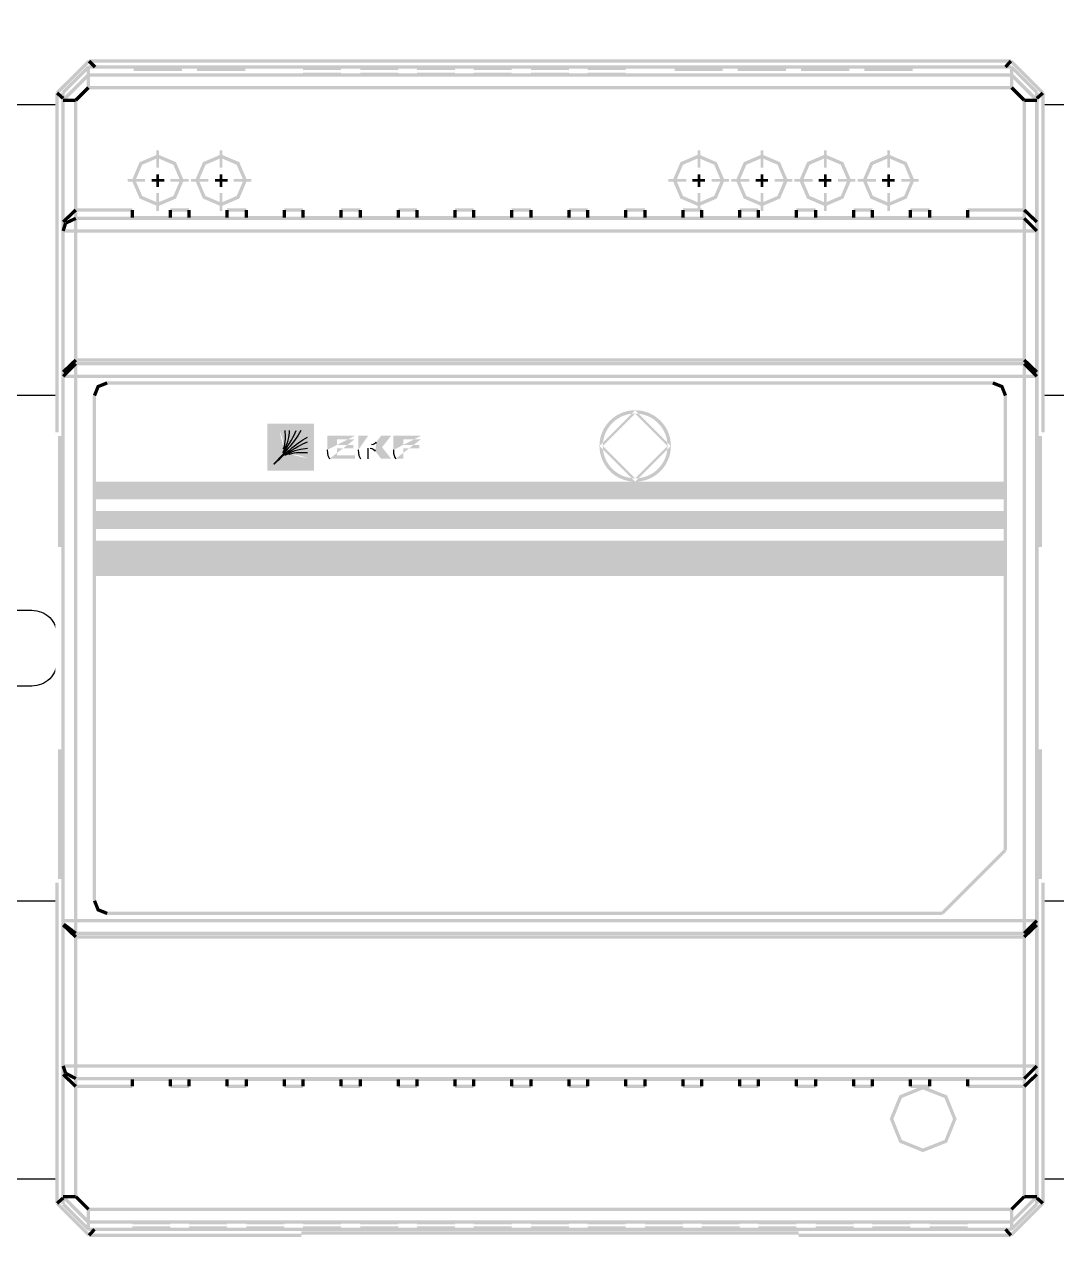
# Model space of a CAD drawing. Header units: millimetres. Extents: x -174 to 283928, y 1291 to 21053.
# Drawn here: x 9452.5 to 9534.2, y 20493 to 20590.5 of the extents above; entities that cross this region are included whole.
import ezdxf

# ---------------------------------------------------------------- set-up
doc = ezdxf.new("R2010")
doc.units = ezdxf.units.MM

# ---------------------------------------------------------------- blocks, each defined once
blk = doc.blocks.new('*U215')
at = {"ltscale": 2}
blk.add_lwpolyline([(0, 20), (0, -20), (840, -20), (840, 20), (0, 20)], dxfattribs=at)
for points in [[(115.234, 3), (131.234, 3, -0.414214), (133.234, 1), (133.234, -1, -0.414214), (131.234, -3), (115.234, -3, -0.414214), (113.234, -1), (113.234, 1, -0.414214)], [(140.234, 3), (156.234, 3, -0.414214), (158.234, 1), (158.234, -1, -0.414214), (156.234, -3), (140.234, -3, -0.414214), (138.234, -1), (138.234, 1, -0.414214)], [(165.234, 3), (181.234, 3, -0.414214), (183.234, 1), (183.234, -1, -0.414214), (181.234, -3), (165.234, -3, -0.414214), (163.234, -1), (163.234, 1, -0.414214)], [(190.234, 3), (206.234, 3, -0.414214), (208.234, 1), (208.234, -1, -0.414214), (206.234, -3), (190.234, -3, -0.414214), (188.234, -1), (188.234, 1, -0.414214)]]:
    blk.add_lwpolyline(points, format="xyb", close=True, dxfattribs=at)
blk = doc.blocks.new('EKF')
blk.add_wipeout([(-0.132, 43.938), (-0.093, 44.032), (2.436, 46.558), (2.53, 46.596), (75.472, 46.596), (75.565, 46.558), (78.093, 44.032), (78.133, 43.938), (78.133, -43.938), (78.094, -44.03), (75.567, -46.558), (75.472, -46.598), (2.53, -46.598), (2.436, -46.558), (-0.093, -44.03), (-0.132, -43.938)])
at = {"transparency": 33554559}
h = blk.add_hatch(color=256, dxfattribs=at)
h.paths.add_polyline_path([(9.203, 38.255), (7.968, 38.784), (6.733, 38.254), (6.203, 37.02), (6.733, 35.786), (7.968, 35.256), (9.203, 35.785), (9.732, 37.02)], flags=0)
h.paths.add_polyline_path([(7.968, 39.071), (9.404, 38.456), (9.426, 38.407), (10.021, 37.02), (9.404, 35.583), (9.356, 35.562), (7.968, 34.968), (6.531, 35.582), (5.916, 37.02), (6.531, 38.457)], flags=0)
h = blk.add_hatch(color=256, dxfattribs=at)
h.paths.add_polyline_path([(14.212, 38.254), (12.977, 38.784), (11.744, 38.255), (11.214, 37.02), (11.744, 35.785), (12.977, 35.256), (14.212, 35.786), (14.742, 37.02)], flags=0)
h.paths.add_polyline_path([(12.977, 39.072), (14.414, 38.457), (15.03, 37.02), (14.414, 35.582), (12.977, 34.968), (11.54, 35.583), (10.925, 37.02), (11.54, 38.456)], flags=0)
h = blk.add_hatch(color=256, dxfattribs=at)
h.paths.add_polyline_path([(51.996, 38.254), (50.76, 38.784), (49.526, 38.255), (48.996, 37.02), (49.526, 35.785), (50.76, 35.256), (51.996, 35.786), (52.525, 37.02)], flags=0)
h.paths.add_polyline_path([(50.76, 39.072), (52.197, 38.457), (52.812, 37.02), (52.197, 35.582), (50.76, 34.968), (49.323, 35.583), (48.709, 37.02), (49.323, 38.456)], flags=0)
h = blk.add_hatch(color=256, dxfattribs=at)
h.paths.add_polyline_path([(57.005, 38.254), (55.769, 38.784), (54.534, 38.255), (54.005, 37.02), (54.534, 35.785), (55.769, 35.256), (57.005, 35.786), (57.534, 37.02)], flags=0)
h.paths.add_polyline_path([(55.769, 39.072), (57.207, 38.457), (57.822, 37.02), (57.207, 35.582), (55.769, 34.968), (54.333, 35.583), (54.311, 35.632), (53.718, 37.02), (54.333, 38.456), (54.382, 38.478)], flags=0)
h = blk.add_hatch(color=256, dxfattribs=at)
h.paths.add_polyline_path([(62.014, 38.255), (60.779, 38.784), (59.544, 38.254), (59.014, 37.02), (59.544, 35.786), (60.779, 35.256), (62.014, 35.785), (62.542, 37.02)], flags=0)
h.paths.add_polyline_path([(60.779, 39.071), (62.215, 38.456), (62.237, 38.407), (62.831, 37.02), (62.215, 35.583), (62.167, 35.562), (60.779, 34.968), (59.342, 35.582), (58.725, 37.02), (59.342, 38.457)], flags=0)
h = blk.add_hatch(color=256, dxfattribs=at)
h.paths.add_polyline_path([(67.023, 38.255), (65.788, 38.784), (64.553, 38.255), (64.024, 37.02), (64.553, 35.785), (65.788, 35.256), (67.023, 35.785), (67.551, 37.02)], flags=0)
h.paths.add_polyline_path([(65.788, 39.071), (67.223, 38.456), (67.246, 38.407), (67.839, 37.02), (67.223, 35.583), (67.175, 35.562), (65.788, 34.968), (64.352, 35.583), (64.331, 35.632), (63.735, 37.02), (64.352, 38.456), (64.401, 38.478)], flags=0)
for points in [[(3.911, 21.113), (4.011, 20.867), (3.349, 20.602), (3.083, 19.939), (2.836, 20.037), (3.144, 20.805)], [(74.09, 21.113), (74.859, 20.805), (75.165, 20.037), (74.918, 19.939), (74.654, 20.602), (73.991, 20.867)], [(3.083, -19.939), (3.348, -20.602), (4.01, -20.868), (3.911, -21.114), (3.143, -20.806), (2.837, -20.038)]]:
    blk.add_hatch(color=256, dxfattribs=at).paths.add_polyline_path(points)
h = blk.add_hatch(color=256, dxfattribs=at)
h.paths.add_polyline_path([(45.741, 13.44, 0.413595), (48.303, 16.002)], flags=0)
h.paths.add_polyline_path([(48.303, 16.002, 0.413665), (45.741, 18.565)], flags=0)
h.paths.add_polyline_path([(45.741, 18.565, 0.413595), (43.179, 16.002)], flags=0)
h.paths.add_polyline_path([(43.179, 16.002, 0.413525), (45.741, 13.44)], flags=0)
h.paths.add_polyline_path([(48.569, 16.002, 0.413555), (45.741, 18.83)], flags=0)
h.paths.add_polyline_path([(45.741, 13.175, 0.413633), (48.569, 16.002)], flags=0)
h.paths.add_polyline_path([(42.914, 16.002, 0.41357), (45.741, 13.175)], flags=0)
h.paths.add_polyline_path([(45.741, 18.83, 0.413492), (42.914, 16.002)], flags=0)
h = blk.add_hatch(color=256, dxfattribs=at)
h.paths.add_polyline_path([(16.63, 14.045), (20.341, 14.045), (20.341, 17.756), (16.63, 17.756)], flags=0)
h.paths.add_polyline_path([(18.049, 17.226), (17.576, 17.226)], flags=0)
h.paths.add_polyline_path([(17.6, 17.178, 0.013044), (17.576, 17.226)], flags=0)
h.paths.add_polyline_path([(17.894, 15.966, 0.120196), (17.6, 17.178)], flags=0)
h.paths.add_polyline_path([(17.888, 15.8, 0.019387), (17.894, 15.966)], flags=0)
h.paths.add_polyline_path([(17.925, 15.792), (17.928, 15.798)], flags=0)
h.paths.add_polyline_path([(19.81, 15.474), (19.81, 15.001)], flags=0)
h.paths.add_polyline_path([(19.81, 15.001, 0.013382), (19.762, 15.027)], flags=0)
h.paths.add_polyline_path([(19.762, 15.027, 0.118724), (18.549, 15.318)], flags=0)
h.paths.add_polyline_path([(18.549, 15.318, 0.014661), (18.383, 15.314)], flags=0)
h.paths.add_polyline_path([(18.374, 15.351), (18.38, 15.353)], flags=0)
h.paths.add_polyline_path([(19.81, 16.328), (19.81, 15.79)], flags=0)
h.paths.add_polyline_path([(19.81, 17.22), (19.287, 17.22)], flags=0)
h.paths.add_polyline_path([(17.165, 14.583), (17.165, 14.582), (17.166, 14.582)], flags=0)
h.paths.add_polyline_path([(17.167, 14.58), (17.167, 14.581)], flags=0)
h.paths.add_polyline_path([(18.912, 17.226), (18.371, 17.226)], flags=0)
h = blk.add_hatch(color=256, dxfattribs=at)
h.paths.add_polyline_path([(23.56, 16.805), (21.375, 16.805), (21.375, 15.686)], flags=0)
h.paths.add_polyline_path([(21.564, 14.996), (23.56, 14.996), (23.56, 15.262), (22.16, 15.262), (22.16, 15.818), (23.429, 15.818), (23.429, 16.085), (22.16, 16.085), (22.16, 16.537), (23.56, 16.537)], flags=0)
h.paths.add_polyline_path([(28.797, 16.805), (26.613, 16.805), (26.613, 15.686)], flags=0)
h.paths.add_polyline_path([(26.803, 14.996), (27.397, 14.996), (27.397, 15.818), (28.666, 15.818), (28.666, 16.085), (27.397, 16.085), (27.396, 16.537), (28.797, 16.537)], flags=0)
h.paths.add_polyline_path([(24.891, 16.085), (24.613, 16.085)], flags=0)
h.paths.add_polyline_path([(24.612, 16.805, 0.000002), (24.613, 16.085)], flags=0)
h.paths.add_polyline_path([(24.612, 16.805), (23.829, 16.805), (23.829, 15.686)], flags=0)
h.paths.add_polyline_path([(24.019, 14.996), (24.613, 14.996)], flags=0)
h.paths.add_polyline_path([(24.613, 15.817), (24.77, 15.817)], flags=0)
h.paths.add_polyline_path([(25.177, 15.585), (25.638, 14.996), (26.422, 14.996), (25.718, 15.9), (26.422, 16.805), (25.638, 16.805), (25.257, 16.314)], flags=0)
h = blk.add_hatch(color=256, dxfattribs=at)
h.paths.add_polyline_path([(70.217, -35.595), (68.509, -34.919), (66.843, -35.594), (66.17, -37.257), (66.843, -38.921), (68.509, -39.595), (70.217, -38.921), (70.891, -37.257)], flags=0)
h.paths.add_polyline_path([(68.506, -34.634), (70.421, -35.39), (71.177, -37.257), (70.421, -39.126), (68.506, -39.881), (66.64, -39.125), (66.619, -39.072), (65.883, -37.257), (66.64, -35.392)], flags=0)
for points in [[(19.287, 17.22), (18.807, 16.286), (17.81, 15.295), (17.174, 14.62)], [(17.204, 14.59), (17.881, 15.224), (18.874, 16.218), (19.81, 16.698)], [(18.371, 17.226), (18.332, 16.781), (18.274, 16.203), (17.855, 15.504)], [(17.888, 15.484), (18.483, 16.246), (18.708, 16.742), (18.912, 17.226)], [(17.928, 15.798), (18.096, 16.312), (18.078, 16.8), (18.049, 17.226)], [(17.888, 15.8), (17.889, 15.797), (17.89, 15.793), (17.892, 15.79)], [(17.892, 15.79), (17.899, 15.781), (17.911, 15.779), (17.92, 15.784)], [(17.92, 15.784), (17.923, 15.786), (17.925, 15.79), (17.925, 15.792)], [(18.066, 15.306), (18.83, 15.901), (19.327, 16.125), (19.81, 16.328)], [(19.81, 15.79), (19.365, 15.751), (18.786, 15.691), (18.086, 15.274)], [(21.375, 15.686), (21.375, 15.296), (21.463, 15.111), (21.564, 14.996)], [(23.829, 15.686), (23.829, 15.296), (23.917, 15.111), (24.019, 14.996)], [(24.613, 14.996), (24.613, 15.27), (24.613, 15.544), (24.613, 15.817)], [(24.77, 15.817), (24.996, 15.803), (25.077, 15.714), (25.177, 15.585)], [(25.257, 16.314), (25.164, 16.193), (25.085, 16.108), (24.891, 16.085)], [(26.613, 15.686), (26.613, 15.296), (26.702, 15.111), (26.803, 14.996)], [(17.855, 15.504), (17.854, 15.501), (17.853, 15.502), (17.854, 15.495)], [(17.854, 15.495), (17.855, 15.488), (17.868, 15.476), (17.876, 15.478)], [(17.876, 15.478), (17.883, 15.479), (17.884, 15.481), (17.888, 15.484)], [(18.075, 15.273), (18.068, 15.274), (18.058, 15.288), (18.059, 15.295)], [(18.059, 15.295), (18.061, 15.302), (18.062, 15.304), (18.066, 15.306)], [(18.086, 15.274), (18.082, 15.273), (18.083, 15.272), (18.075, 15.273)], [(18.371, 15.317), (18.363, 15.324), (18.36, 15.335), (18.367, 15.345)], [(18.367, 15.345), (18.368, 15.347), (18.371, 15.349), (18.374, 15.351)], [(18.383, 15.314), (18.379, 15.314), (18.376, 15.314), (18.371, 15.317)], [(18.38, 15.353), (18.896, 15.521), (19.384, 15.502), (19.81, 15.474)], [(17.174, 14.62), (17.172, 14.615), (17.161, 14.606), (17.161, 14.6)], [(17.161, 14.6), (17.161, 14.593), (17.162, 14.587), (17.165, 14.583)], [(17.166, 14.582), (17.167, 14.581), (17.167, 14.581), (17.167, 14.58)], [(17.167, 14.581), (17.172, 14.577), (17.178, 14.576), (17.185, 14.576)], [(17.185, 14.576), (17.191, 14.576), (17.2, 14.587), (17.204, 14.59)]]:
    blk.add_open_spline(points, degree=3)
for points in [[(2.436, 46.558), (2.623, 46.369), (-0.093, 44.032), (0.094, 43.843)], [(2.389, 46.082), (2.575, 45.893), (0.385, 44.079), (0.572, 43.89)], [(2.35, 44.365), (2.615, 44.365), (2.35, 45.987), (2.615, 45.987)], [(2.435, 46.37), (2.912, 45.893), (2.623, 46.558), (3.1, 46.081)], [(2.482, 45.854), (75.52, 45.854), (2.482, 46.12), (75.52, 46.12)], [(2.53, 46.332), (75.472, 46.332), (2.53, 46.596), (75.472, 46.596)], [(3.006, 45.854), (75.041, 45.854), (3.006, 46.12), (75.041, 46.12)], [(6.059, 45.808), (9.877, 45.808), (6.059, 46.072), (9.877, 46.072)], [(6.059, 45.664), (9.877, 45.664), (6.059, 45.93), (9.877, 45.93)], [(11.07, 45.808), (14.887, 45.808), (11.07, 46.072), (14.887, 46.072)], [(11.07, 45.664), (14.887, 45.664), (11.07, 45.93), (14.887, 45.93)], [(19.466, 45.76), (22.47, 45.76), (19.466, 46.024), (22.47, 46.024)], [(23.996, 45.76), (27.002, 45.76), (23.996, 46.024), (27.002, 46.024)], [(28.481, 45.76), (31.488, 45.76), (28.481, 46.024), (31.488, 46.024)], [(32.965, 45.76), (35.971, 45.76), (32.965, 46.024), (35.971, 46.024)], [(37.5, 45.76), (40.504, 45.76), (37.5, 46.024), (40.504, 46.024)], [(41.983, 45.76), (44.987, 45.76), (41.983, 46.024), (44.987, 46.024)], [(48.853, 45.808), (52.668, 45.808), (48.853, 46.072), (52.668, 46.072)], [(48.853, 45.664), (52.668, 45.664), (48.853, 45.93), (52.668, 45.93)], [(53.86, 45.808), (57.677, 45.808), (53.86, 46.072), (57.677, 46.072)], [(53.86, 45.664), (57.677, 45.664), (53.86, 45.93), (57.677, 45.93)], [(58.87, 45.808), (62.686, 45.808), (58.87, 46.072), (62.686, 46.072)], [(58.87, 45.664), (62.686, 45.664), (58.87, 45.93), (62.686, 45.93)], [(63.879, 45.808), (67.695, 45.808), (63.879, 46.072), (67.695, 46.072)], [(63.879, 45.664), (67.695, 45.664), (63.879, 45.93), (67.695, 45.93)], [(74.944, 46.077), (75.139, 45.898), (75.374, 46.553), (75.569, 46.375)], [(75.565, 46.558), (78.093, 44.032), (75.379, 46.369), (77.908, 43.843)], [(75.387, 44.365), (75.653, 44.365), (75.387, 45.987), (75.653, 45.987)], [(75.612, 46.082), (77.616, 44.079), (75.426, 45.893), (77.429, 43.89)], [(2.389, 45.462), (2.575, 45.273), (0.385, 43.459), (0.572, 43.27)], [(2.482, 45.236), (75.52, 45.236), (2.482, 45.5), (75.52, 45.5)], [(19.466, 45.282), (22.47, 45.282), (19.466, 45.548), (22.47, 45.548)], [(23.996, 45.282), (27.002, 45.282), (23.996, 45.548), (27.002, 45.548)], [(28.481, 45.282), (31.488, 45.282), (28.481, 45.548), (31.488, 45.548)], [(32.965, 45.282), (35.971, 45.282), (32.965, 45.548), (35.971, 45.548)], [(37.5, 45.282), (40.504, 45.282), (37.5, 45.548), (40.504, 45.548)], [(41.983, 45.282), (44.987, 45.282), (41.983, 45.548), (44.987, 45.548)], [(75.612, 45.462), (77.616, 43.459), (75.426, 45.273), (77.429, 43.27)], [(-0.132, 17.079), (0.134, 17.079), (-0.132, 43.938), (0.134, 43.938)], [(-0.088, 43.839), (0.39, 43.41), (0.089, 44.035), (0.568, 43.607)], [(0.346, -43.985), (0.611, -43.985), (0.346, 43.984), (0.611, 43.984)], [(2.389, 44.46), (2.575, 44.271), (1.387, 43.46), (1.574, 43.271)], [(2.482, 44.233), (75.52, 44.233), (2.482, 44.498), (75.52, 44.498)], [(75.612, 44.46), (76.615, 43.46), (75.426, 44.271), (76.428, 43.271)], [(77.39, -43.985), (77.655, -43.985), (77.39, 43.984), (77.655, 43.984)], [(77.433, 43.607), (77.611, 43.411), (77.91, 44.036), (78.089, 43.839)], [(77.867, 17.079), (78.133, 17.079), (77.867, 43.938), (78.133, 43.938)], [(0.479, 43.232), (1.48, 43.232), (0.479, 43.497), (1.48, 43.497)], [(1.348, -43.414), (1.613, -43.414), (1.348, 43.365), (1.613, 43.365)], [(76.389, -43.414), (76.654, -43.414), (76.389, 43.365), (76.654, 43.365)], [(76.522, 43.232), (77.523, 43.232), (76.522, 43.497), (77.523, 43.497)], [(7.861, 39.404), (8.075, 39.404), (7.861, 38.021), (8.075, 38.021)], [(12.87, 39.404), (13.084, 39.404), (12.87, 38.021), (13.084, 38.021)], [(50.684, 39.404), (50.897, 39.404), (50.684, 38.021), (50.897, 38.021)], [(55.679, 39.404), (55.892, 39.404), (55.679, 38.021), (55.892, 38.021)], [(60.672, 39.404), (60.886, 39.404), (60.672, 38.021), (60.886, 38.021)], [(65.681, 39.404), (65.894, 39.404), (65.681, 38.021), (65.894, 38.021)], [(5.583, 37.127), (6.968, 37.127), (5.583, 36.914), (6.968, 36.914)], [(7.491, 37.127), (8.493, 37.127), (7.491, 36.914), (8.493, 36.914)], [(7.861, 37.496), (8.075, 37.496), (7.861, 36.495), (8.075, 36.495)], [(8.97, 37.127), (10.403, 37.127), (8.97, 36.914), (10.403, 36.914)], [(10.592, 37.127), (11.975, 37.127), (10.592, 36.914), (11.975, 36.914)], [(12.5, 37.127), (13.501, 37.127), (12.5, 36.914), (13.501, 36.914)], [(12.87, 37.496), (13.084, 37.496), (12.87, 36.495), (13.084, 36.495)], [(13.979, 37.127), (15.363, 37.127), (13.979, 36.914), (15.363, 36.914)], [(48.36, 37.127), (49.791, 37.127), (48.36, 36.914), (49.791, 36.914)], [(50.268, 37.127), (51.269, 37.127), (50.268, 36.914), (51.269, 36.914)], [(50.684, 37.496), (50.897, 37.496), (50.684, 36.495), (50.897, 36.495)], [(51.795, 37.127), (53.178, 37.127), (51.795, 36.914), (53.178, 36.914)], [(53.353, 37.127), (54.784, 37.127), (53.353, 36.914), (54.784, 36.914)], [(55.262, 37.127), (56.263, 37.127), (55.262, 36.914), (56.263, 36.914)], [(55.679, 37.496), (55.892, 37.496), (55.679, 36.495), (55.892, 36.495)], [(56.788, 37.127), (58.171, 37.127), (56.788, 36.914), (58.171, 36.914)], [(58.346, 37.127), (59.778, 37.127), (58.346, 36.914), (59.778, 36.914)], [(60.255, 37.127), (61.257, 37.127), (60.255, 36.914), (61.257, 36.914)], [(60.672, 37.496), (60.886, 37.496), (60.672, 36.495), (60.886, 36.495)], [(61.781, 37.127), (63.163, 37.127), (61.781, 36.914), (63.163, 36.914)], [(63.356, 37.127), (64.785, 37.127), (63.356, 36.914), (64.785, 36.914)], [(65.264, 37.127), (66.265, 37.127), (65.264, 36.914), (66.265, 36.914)], [(65.681, 37.496), (65.894, 37.496), (65.681, 36.495), (65.894, 36.495)], [(66.79, 37.127), (68.173, 37.127), (66.79, 36.914), (68.173, 36.914)], [(7.861, 36.018), (8.075, 36.018), (7.861, 34.585), (8.075, 34.585)], [(12.87, 36.018), (13.084, 36.018), (12.87, 34.585), (13.084, 34.585)], [(50.684, 36.018), (50.897, 36.018), (50.684, 34.585), (50.897, 34.585)], [(55.679, 36.018), (55.892, 36.018), (55.679, 34.585), (55.892, 34.585)], [(60.672, 36.018), (60.886, 36.018), (60.672, 34.585), (60.886, 34.585)], [(65.681, 36.018), (65.894, 36.018), (65.681, 34.585), (65.894, 34.585)], [(1.389, 34.777), (1.571, 34.584), (0.388, 33.825), (0.57, 33.632)], [(1.48, 34.548), (5.965, 34.548), (1.48, 34.814), (5.965, 34.814)], [(1.48, 33.881), (76.522, 33.881), (1.48, 34.145), (76.522, 34.145)], [(5.832, 34.061), (6.097, 34.061), (5.832, 34.681), (6.097, 34.681)], [(5.965, 33.929), (8.97, 33.929), (5.965, 34.194), (8.97, 34.194)], [(8.839, 34.061), (9.104, 34.061), (8.839, 34.681), (9.104, 34.681)], [(8.971, 34.548), (10.449, 34.548), (8.971, 34.814), (10.449, 34.814)], [(10.316, 34.061), (10.58, 34.061), (10.316, 34.681), (10.58, 34.681)], [(10.449, 33.929), (13.455, 33.929), (10.449, 34.194), (13.455, 34.194)], [(13.322, 34.061), (13.588, 34.061), (13.322, 34.681), (13.588, 34.681)], [(13.455, 34.548), (14.981, 34.548), (13.455, 34.814), (14.981, 34.814)], [(14.848, 34.061), (15.114, 34.061), (14.848, 34.681), (15.114, 34.681)], [(14.981, 33.929), (17.986, 33.929), (14.981, 34.194), (17.986, 34.194)], [(17.854, 34.061), (18.119, 34.061), (17.854, 34.681), (18.119, 34.681)], [(17.987, 34.548), (19.466, 34.548), (17.987, 34.814), (19.466, 34.814)], [(19.333, 34.061), (19.598, 34.061), (19.333, 34.681), (19.598, 34.681)], [(19.466, 33.929), (22.47, 33.929), (19.466, 34.194), (22.47, 34.194)], [(22.338, 34.061), (22.602, 34.061), (22.338, 34.681), (22.602, 34.681)], [(22.47, 34.548), (23.996, 34.548), (22.47, 34.814), (23.996, 34.814)], [(23.863, 34.061), (24.128, 34.061), (23.863, 34.681), (24.128, 34.681)], [(23.996, 33.929), (27.002, 33.929), (23.996, 34.194), (27.002, 34.194)], [(26.87, 34.061), (27.135, 34.061), (26.87, 34.681), (27.135, 34.681)], [(27.003, 34.548), (28.481, 34.548), (27.003, 34.814), (28.481, 34.814)], [(28.349, 34.061), (28.614, 34.061), (28.349, 34.681), (28.614, 34.681)], [(28.481, 33.929), (31.488, 33.929), (28.481, 34.194), (31.488, 34.194)], [(31.355, 34.061), (31.62, 34.061), (31.355, 34.681), (31.62, 34.681)], [(31.488, 34.548), (32.965, 34.548), (31.488, 34.814), (32.965, 34.814)], [(32.832, 34.061), (33.098, 34.061), (32.832, 34.681), (33.098, 34.681)], [(32.965, 33.929), (35.971, 33.929), (32.965, 34.194), (35.971, 34.194)], [(35.839, 34.061), (36.104, 34.061), (35.839, 34.681), (36.104, 34.681)], [(35.971, 34.548), (37.498, 34.548), (35.971, 34.814), (37.498, 34.814)], [(37.366, 34.061), (37.63, 34.061), (37.366, 34.681), (37.63, 34.681)], [(37.5, 33.929), (40.504, 33.929), (37.5, 34.194), (40.504, 34.194)], [(40.37, 34.061), (40.635, 34.061), (40.37, 34.681), (40.635, 34.681)], [(40.503, 34.548), (41.983, 34.548), (40.503, 34.814), (41.983, 34.814)], [(41.85, 34.061), (42.116, 34.061), (41.85, 34.681), (42.116, 34.681)], [(41.983, 33.929), (44.987, 33.929), (41.983, 34.194), (44.987, 34.194)], [(44.856, 34.061), (45.12, 34.061), (44.856, 34.681), (45.12, 34.681)], [(44.987, 34.548), (46.514, 34.548), (44.987, 34.814), (46.514, 34.814)], [(46.382, 34.061), (46.647, 34.061), (46.382, 34.681), (46.647, 34.681)], [(46.515, 33.929), (49.52, 33.929), (46.515, 34.194), (49.52, 34.194)], [(49.388, 34.061), (49.652, 34.061), (49.388, 34.681), (49.652, 34.681)], [(49.52, 34.548), (50.999, 34.548), (49.52, 34.814), (50.999, 34.814)], [(50.866, 34.061), (51.132, 34.061), (50.866, 34.681), (51.132, 34.681)], [(50.999, 33.929), (54.004, 33.929), (50.999, 34.194), (54.004, 34.194)], [(53.873, 34.061), (54.137, 34.061), (53.873, 34.681), (54.137, 34.681)], [(54.004, 34.548), (55.484, 34.548), (54.004, 34.814), (55.484, 34.814)], [(55.351, 34.061), (55.616, 34.061), (55.351, 34.681), (55.616, 34.681)], [(55.485, 33.929), (58.489, 33.929), (55.485, 34.194), (58.489, 34.194)], [(58.356, 34.061), (58.622, 34.061), (58.356, 34.681), (58.622, 34.681)], [(58.489, 34.548), (60.015, 34.548), (58.489, 34.814), (60.015, 34.814)], [(59.882, 34.061), (60.148, 34.061), (59.882, 34.681), (60.148, 34.681)], [(60.015, 33.929), (63.019, 33.929), (60.015, 34.194), (63.019, 34.194)], [(62.887, 34.061), (63.152, 34.061), (62.887, 34.681), (63.152, 34.681)], [(63.02, 34.548), (64.501, 34.548), (63.02, 34.814), (64.501, 34.814)], [(64.367, 34.061), (64.632, 34.061), (64.367, 34.681), (64.632, 34.681)], [(64.5, 33.929), (67.505, 33.929), (64.5, 34.194), (67.505, 34.194)], [(67.373, 34.061), (67.639, 34.061), (67.373, 34.681), (67.639, 34.681)], [(67.506, 34.548), (69.032, 34.548), (67.506, 34.814), (69.032, 34.814)], [(68.899, 34.061), (69.165, 34.061), (68.899, 34.681), (69.165, 34.681)], [(69.032, 33.929), (72.038, 33.929), (69.032, 34.194), (72.038, 34.194)], [(71.906, 34.061), (72.17, 34.061), (71.906, 34.681), (72.17, 34.681)], [(72.038, 34.548), (76.522, 34.548), (72.038, 34.814), (76.522, 34.814)], [(76.613, 34.777), (77.614, 33.825), (76.43, 34.584), (77.431, 33.632)], [(0.352, 33.049), (0.605, 32.973), (0.542, 33.669), (0.796, 33.593)], [(0.611, 33.751), (0.725, 33.511), (1.423, 34.133), (1.538, 33.894)], [(76.616, 34.107), (77.617, 33.105), (76.427, 33.92), (77.428, 32.918)], [(0.479, 32.878), (77.523, 32.878), (0.479, 33.143), (77.523, 33.143)], [(1.385, 22.61), (1.574, 22.423), (0.385, 21.608), (0.574, 21.421)], [(1.389, 22.9), (1.571, 22.707), (0.388, 21.946), (0.57, 21.753)], [(1.48, 22.67), (76.522, 22.67), (1.48, 22.936), (76.522, 22.936)], [(1.48, 22.384), (76.522, 22.384), (1.48, 22.649), (76.522, 22.649)], [(76.616, 22.61), (77.617, 21.608), (76.427, 22.423), (77.428, 21.421)], [(76.613, 22.9), (77.614, 21.946), (76.43, 22.707), (77.431, 21.753)], [(0.479, 21.382), (77.523, 21.382), (0.479, 21.646), (77.523, 21.646)], [(3.961, 20.857), (74.041, 20.857), (3.961, 21.122), (74.041, 21.122)], [(2.827, -19.988), (3.092, -19.988), (2.827, 19.988), (3.092, 19.988)], [(74.909, -15.982), (75.174, -15.982), (74.909, 19.988), (75.174, 19.988)], [(0.061, 8.015), (0.326, 8.015), (0.061, 16.792), (0.326, 16.792)], [(77.677, 8.015), (77.943, 8.015), (77.677, 16.792), (77.943, 16.792)], [(2.96, 13.185), (75.035, 13.185), (2.96, 11.781), (75.035, 11.781)], [(2.96, 10.846), (75.035, 10.846), (2.96, 9.443), (75.035, 9.443)], [(2.96, 8.507), (75.035, 8.507), (2.96, 5.699), (75.035, 5.699)], [(0.061, -18.271), (0.326, -18.271), (0.061, -8.015), (0.326, -8.015)], [(77.677, -18.271), (77.943, -18.271), (77.677, -8.015), (77.943, -8.015)], [(74.947, -15.887), (75.136, -16.075), (69.94, -20.897), (70.128, -21.083)], [(-0.132, -43.938), (0.134, -43.938), (-0.132, -18.557), (0.134, -18.557)], [(77.867, -43.938), (78.133, -43.938), (77.867, -18.557), (78.133, -18.557)], [(0.479, -21.695), (77.523, -21.695), (0.479, -21.43), (77.523, -21.43)], [(3.961, -21.123), (70.035, -21.123), (3.961, -20.858), (70.035, -20.858)], [(0.57, -21.801), (1.571, -22.755), (0.388, -21.993), (1.389, -22.947)], [(0.446, -21.956), (1.4, -22.671), (0.605, -21.742), (1.559, -22.458)], [(1.48, -22.698), (76.522, -22.698), (1.48, -22.433), (76.522, -22.433)], [(77.428, -21.469), (77.617, -21.657), (76.427, -22.471), (76.616, -22.659)], [(77.431, -21.801), (77.614, -21.993), (76.43, -22.755), (76.613, -22.947)], [(1.48, -22.984), (76.522, -22.984), (1.48, -22.72), (76.522, -22.72)], [(0.353, -33.102), (0.543, -33.674), (0.606, -33.018), (0.796, -33.59)], [(0.479, -33.192), (77.523, -33.192), (0.479, -32.928), (77.523, -32.928)], [(77.428, -32.966), (77.617, -33.154), (76.427, -33.967), (76.616, -34.156)], [(0.57, -33.631), (1.571, -34.585), (0.388, -33.825), (1.389, -34.778)], [(0.606, -33.75), (1.418, -34.178), (0.731, -33.516), (1.542, -33.945)], [(1.48, -34.195), (76.522, -34.195), (1.48, -33.93), (76.522, -33.93)], [(5.832, -34.683), (6.097, -34.683), (5.832, -34.11), (6.097, -34.11)], [(5.965, -34.242), (8.97, -34.242), (5.965, -33.977), (8.97, -33.977)], [(8.839, -34.683), (9.104, -34.683), (8.839, -34.11), (9.104, -34.11)], [(10.316, -34.683), (10.58, -34.683), (10.316, -34.11), (10.58, -34.11)], [(10.449, -34.242), (13.455, -34.242), (10.449, -33.977), (13.455, -33.977)], [(13.322, -34.683), (13.588, -34.683), (13.322, -34.11), (13.588, -34.11)], [(14.848, -34.683), (15.114, -34.683), (14.848, -34.11), (15.114, -34.11)], [(14.981, -34.242), (17.986, -34.242), (14.981, -33.977), (17.986, -33.977)], [(17.854, -34.683), (18.119, -34.683), (17.854, -34.11), (18.119, -34.11)], [(19.333, -34.683), (19.598, -34.683), (19.333, -34.11), (19.598, -34.11)], [(19.466, -34.242), (22.47, -34.242), (19.466, -33.977), (22.47, -33.977)], [(22.338, -34.683), (22.602, -34.683), (22.338, -34.11), (22.602, -34.11)], [(23.863, -34.683), (24.128, -34.683), (23.863, -34.11), (24.128, -34.11)], [(23.996, -34.242), (27.002, -34.242), (23.996, -33.977), (27.002, -33.977)], [(26.87, -34.683), (27.135, -34.683), (26.87, -34.11), (27.135, -34.11)], [(28.349, -34.683), (28.614, -34.683), (28.349, -34.11), (28.614, -34.11)], [(28.481, -34.242), (31.488, -34.242), (28.481, -33.977), (31.488, -33.977)], [(31.355, -34.683), (31.62, -34.683), (31.355, -34.11), (31.62, -34.11)], [(32.832, -34.683), (33.098, -34.683), (32.832, -34.11), (33.098, -34.11)], [(32.965, -34.242), (35.971, -34.242), (32.965, -33.977), (35.971, -33.977)], [(35.839, -34.683), (36.104, -34.683), (35.839, -34.11), (36.104, -34.11)], [(37.366, -34.683), (37.63, -34.683), (37.366, -34.11), (37.63, -34.11)], [(37.5, -34.242), (40.504, -34.242), (37.5, -33.977), (40.504, -33.977)], [(40.37, -34.683), (40.635, -34.683), (40.37, -34.11), (40.635, -34.11)], [(41.85, -34.683), (42.116, -34.683), (41.85, -34.11), (42.116, -34.11)], [(41.983, -34.242), (44.987, -34.242), (41.983, -33.977), (44.987, -33.977)], [(44.856, -34.683), (45.12, -34.683), (44.856, -34.11), (45.12, -34.11)], [(46.382, -34.683), (46.647, -34.683), (46.382, -34.11), (46.647, -34.11)], [(46.515, -34.242), (49.52, -34.242), (46.515, -33.977), (49.52, -33.977)], [(49.388, -34.683), (49.652, -34.683), (49.388, -34.11), (49.652, -34.11)], [(50.866, -34.683), (51.132, -34.683), (50.866, -34.11), (51.132, -34.11)], [(50.999, -34.242), (54.004, -34.242), (50.999, -33.977), (54.004, -33.977)], [(53.873, -34.683), (54.137, -34.683), (53.873, -34.11), (54.137, -34.11)], [(55.351, -34.683), (55.616, -34.683), (55.351, -34.11), (55.616, -34.11)], [(55.485, -34.242), (58.489, -34.242), (55.485, -33.977), (58.489, -33.977)], [(58.356, -34.683), (58.622, -34.683), (58.356, -34.11), (58.622, -34.11)], [(59.882, -34.683), (60.148, -34.683), (59.882, -34.11), (60.148, -34.11)], [(60.015, -34.242), (63.019, -34.242), (60.015, -33.977), (63.019, -33.977)], [(62.887, -34.683), (63.152, -34.683), (62.887, -34.11), (63.152, -34.11)], [(64.367, -34.683), (64.632, -34.683), (64.367, -34.11), (64.632, -34.11)], [(64.5, -34.242), (67.505, -34.242), (64.5, -33.977), (67.505, -33.977)], [(67.373, -34.683), (67.639, -34.683), (67.373, -34.11), (67.639, -34.11)], [(68.899, -34.683), (69.165, -34.683), (68.899, -34.11), (69.165, -34.11)], [(69.032, -34.242), (72.038, -34.242), (69.032, -33.977), (72.038, -33.977)], [(71.906, -34.683), (72.17, -34.683), (71.906, -34.11), (72.17, -34.11)], [(77.431, -33.631), (77.614, -33.825), (76.43, -34.585), (76.613, -34.778)], [(1.48, -34.816), (5.965, -34.816), (1.48, -34.55), (5.965, -34.55)], [(8.971, -34.816), (10.449, -34.816), (8.971, -34.55), (10.449, -34.55)], [(13.455, -34.816), (14.981, -34.816), (13.455, -34.55), (14.981, -34.55)], [(17.987, -34.816), (19.466, -34.816), (17.987, -34.55), (19.466, -34.55)], [(22.47, -34.816), (23.996, -34.816), (22.47, -34.55), (23.996, -34.55)], [(27.003, -34.816), (28.481, -34.816), (27.003, -34.55), (28.481, -34.55)], [(31.488, -34.816), (32.965, -34.816), (31.488, -34.55), (32.965, -34.55)], [(35.971, -34.816), (37.498, -34.816), (35.971, -34.55), (37.498, -34.55)], [(40.503, -34.816), (41.983, -34.816), (40.503, -34.55), (41.983, -34.55)], [(44.987, -34.816), (46.514, -34.816), (44.987, -34.55), (46.514, -34.55)], [(49.52, -34.816), (50.999, -34.816), (49.52, -34.55), (50.999, -34.55)], [(54.004, -34.816), (55.484, -34.816), (54.004, -34.55), (55.484, -34.55)], [(58.489, -34.816), (60.015, -34.816), (58.489, -34.55), (60.015, -34.55)], [(63.02, -34.816), (64.501, -34.816), (63.02, -34.55), (64.501, -34.55)], [(67.506, -34.816), (69.032, -34.816), (67.506, -34.55), (69.032, -34.55)], [(72.038, -34.816), (76.522, -34.816), (72.038, -34.55), (76.522, -34.55)], [(0.096, -43.842), (2.623, -46.372), (-0.093, -44.03), (2.436, -46.558)], [(-0.088, -43.837), (0.089, -44.034), (0.39, -43.408), (0.568, -43.605)], [(0.573, -43.318), (2.577, -45.322), (0.385, -43.506), (2.388, -45.51)], [(0.573, -43.891), (2.577, -45.894), (0.385, -44.078), (2.388, -46.082)], [(0.479, -43.546), (1.48, -43.546), (0.479, -43.281), (1.48, -43.281)], [(1.573, -43.318), (2.575, -44.32), (1.387, -43.506), (2.388, -44.507)], [(77.906, -43.842), (78.094, -44.03), (75.378, -46.372), (75.567, -46.558)], [(77.428, -43.318), (77.617, -43.506), (75.425, -45.322), (75.613, -45.51)], [(77.428, -43.891), (77.617, -44.078), (75.425, -45.894), (75.613, -46.082)], [(76.428, -43.318), (76.615, -43.506), (75.426, -44.32), (75.612, -44.507)], [(76.522, -43.546), (77.523, -43.546), (76.522, -43.281), (77.523, -43.281)], [(77.433, -43.605), (77.91, -44.035), (77.611, -43.409), (78.089, -43.837)], [(2.35, -45.988), (2.615, -45.988), (2.35, -44.413), (2.615, -44.413)], [(2.482, -44.546), (75.52, -44.546), (2.482, -44.282), (75.52, -44.282)], [(75.387, -45.988), (75.653, -45.988), (75.387, -44.413), (75.653, -44.413)], [(2.482, -45.549), (75.52, -45.549), (2.482, -45.284), (75.52, -45.284)], [(5.965, -45.596), (8.97, -45.596), (5.965, -45.332), (8.97, -45.332)], [(5.965, -46.026), (8.97, -46.026), (5.965, -45.762), (8.97, -45.762)], [(10.449, -45.596), (13.455, -45.596), (10.449, -45.332), (13.455, -45.332)], [(10.449, -46.026), (13.455, -46.026), (10.449, -45.762), (13.455, -45.762)], [(14.981, -45.596), (17.986, -45.596), (14.981, -45.332), (17.986, -45.332)], [(14.981, -46.026), (17.986, -46.026), (14.981, -45.762), (17.986, -45.762)], [(19.466, -45.596), (22.47, -45.596), (19.466, -45.332), (22.47, -45.332)], [(19.466, -46.026), (22.47, -46.026), (19.466, -45.762), (22.47, -45.762)], [(23.996, -45.596), (27.002, -45.596), (23.996, -45.332), (27.002, -45.332)], [(23.996, -46.026), (27.002, -46.026), (23.996, -45.762), (27.002, -45.762)], [(28.481, -45.596), (31.488, -45.596), (28.481, -45.332), (31.488, -45.332)], [(28.481, -46.026), (31.488, -46.026), (28.481, -45.762), (31.488, -45.762)], [(32.965, -45.596), (35.971, -45.596), (32.965, -45.332), (35.971, -45.332)], [(32.965, -46.026), (35.971, -46.026), (32.965, -45.762), (35.971, -45.762)], [(37.5, -45.596), (40.504, -45.596), (37.5, -45.332), (40.504, -45.332)], [(37.5, -46.026), (40.504, -46.026), (37.5, -45.762), (40.504, -45.762)], [(41.983, -45.596), (44.987, -45.596), (41.983, -45.332), (44.987, -45.332)], [(41.983, -46.026), (44.987, -46.026), (41.983, -45.762), (44.987, -45.762)], [(46.515, -45.596), (49.52, -45.596), (46.515, -45.332), (49.52, -45.332)], [(46.515, -46.026), (49.52, -46.026), (46.515, -45.762), (49.52, -45.762)], [(50.999, -45.596), (54.004, -45.596), (50.999, -45.332), (54.004, -45.332)], [(50.999, -46.026), (54.004, -46.026), (50.999, -45.762), (54.004, -45.762)], [(55.485, -45.596), (58.489, -45.596), (55.485, -45.332), (58.489, -45.332)], [(55.485, -46.026), (58.489, -46.026), (55.485, -45.762), (58.489, -45.762)], [(60.015, -45.596), (63.019, -45.596), (60.015, -45.332), (63.019, -45.332)], [(60.015, -46.026), (63.019, -46.026), (60.015, -45.762), (63.019, -45.762)], [(64.5, -45.596), (67.505, -45.596), (64.5, -45.332), (67.505, -45.332)], [(64.5, -46.026), (67.505, -46.026), (64.5, -45.762), (67.505, -45.762)], [(69.032, -45.596), (72.038, -45.596), (69.032, -45.332), (72.038, -45.332)], [(69.032, -46.026), (72.038, -46.026), (69.032, -45.762), (72.038, -45.762)], [(2.432, -46.377), (2.628, -46.555), (2.861, -45.899), (3.058, -46.076)], [(2.482, -46.121), (75.52, -46.121), (2.482, -45.855), (75.52, -45.855)], [(2.53, -46.598), (19.321, -46.598), (2.53, -46.333), (19.321, -46.333)], [(19.321, -46.407), (58.68, -46.407), (19.321, -46.142), (58.68, -46.142)], [(58.68, -46.598), (75.472, -46.598), (58.68, -46.333), (75.472, -46.333)], [(74.944, -46.077), (75.374, -46.555), (75.139, -45.899), (75.569, -46.377)]]:
    blk.add_solid(points, dxfattribs=at)

msp = doc.modelspace()

# ---------------------------------------------------------------- linework, layer by layer
at = {"layer": 'Defpoints', "color": 6}
for points in [[(10161.853, 20584.172), (9321.853, 20584.172), (9321.853, 20614.172), (10161.853, 20614.172)], [(10161.853, 20469.172), (9321.826, 20469.172), (9321.826, 20499.172), (10161.853, 20499.172)]]:
    msp.add_lwpolyline(points, close=True, dxfattribs=at)

# ---------------------------------------------------------------- block references
at = {"color": 1}
msp.add_blockref('*U215', (9321.853, 20541.172), dxfattribs=at)

# ---------------------------------------------------------------- next in the draw order: block references
msp.add_blockref('EKF', (9455.087, 20541.172))

doc.saveas('drawing.dxf')
